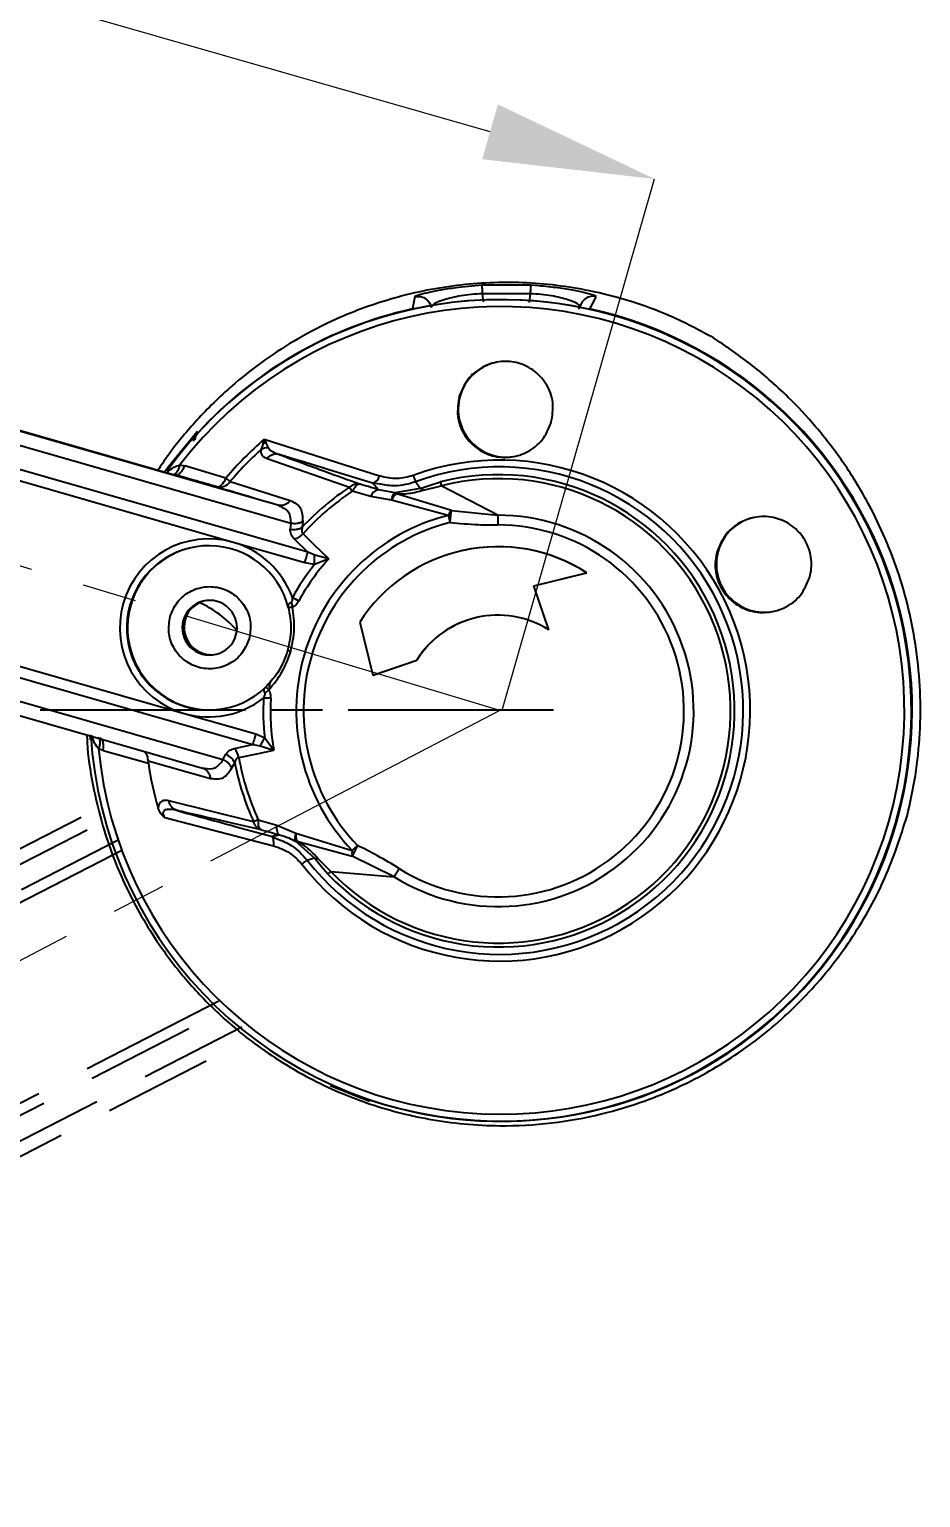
# Model space of a CAD drawing. Header units: millimetres. Extents: x 2344 to 4024, y 1094 to 2282.
# Drawn here: x 3805.2 to 3857.3, y 1453.5 to 1539.3 of the extents above; entities that cross this region are included whole.
import ezdxf

# ---------------------------------------------------------------- set-up
doc = ezdxf.new("R2010")
doc.units = ezdxf.units.MM
for name, pattern in [('AM_ISO08W050', [18, 12, -1.5, 3, -1.5]), ('CENTER2', [28.575, 19.05, -3.175, 3.175, -3.175]), ('HIDDEN', [9.525, 6.35, -3.175])]:
    doc.linetypes.add(name, pattern=pattern)
for name, color, linetype, lineweight in [('AM_5', 3, 'Continuous', 25), ('AM_7', 4, 'AM_ISO08W050', 25), ('单点划线', 1, 'CENTER2', 13), ('标注', 3, 'Continuous', 13)]:
    doc.layers.add(name, color=color, linetype=linetype, lineweight=lineweight)
doc.styles.add('SLDTEXTSTYLE1', font='txt.shx', dxfattribs={"width": 0.7, "bigfont": 'gbcbig.shx'})
doc.dimstyles.new('SLDDIMSTYLE12$0', dxfattribs={"dimtxt": 12, "dimasz": 10, "dimexe": 0, "dimexo": 0.0625, "dimgap": 0.875, "dimtad": 1, "dimdec": 1, "dimlfac": 1.8, "dimrnd": 1e-09, "dimzin": 12, "dimdsep": 46, "dimtxsty": 'SLDTEXTSTYLE1', "dimcen": 0.09, "dimdle": 8.16, "dimclrd": 3, "dimclre": 3, "dimadec": 0, "dimazin": 3, "dimtfac": 1, "dimtdec": 1, "dimtofl": 0, "dimtmove": 0, "dimatfit": 3, "dimfxl": 0, "dimfrac": 2, "dimtolj": 1, "dimlwd": 5, "dimlwe": 5, "dimarcsym": 0})
doc.dimstyles.new('SLDDIMSTYLE12$2', dxfattribs={"dimtxt": 12, "dimasz": 10, "dimexe": 0, "dimexo": 0.0625, "dimgap": 0.875, "dimtad": 1, "dimdec": 1, "dimlfac": 1.8, "dimrnd": 1e-09, "dimzin": 12, "dimdsep": 46, "dimtxsty": 'SLDTEXTSTYLE1', "dimcen": 0.09, "dimdle": 8.16, "dimclrd": 3, "dimclre": 3, "dimadec": 0, "dimazin": 3, "dimtfac": 1, "dimtdec": 1, "dimtofl": 0, "dimtmove": 0, "dimatfit": 3, "dimfxl": 0, "dimfrac": 2, "dimtolj": 1, "dimlwd": 5, "dimlwe": 5, "dimarcsym": 0})

# ---------------------------------------------------------------- blocks, each defined once
blk = doc.blocks.new('*D50')
at = {"layer": 'Defpoints', "color": 0, "transparency": 16777216}
for p in [(3589.307, 1572.757), (3590.443, 1507.897), (3832.722, 1499.444), (3832.722, 1499.444), (3607.431, 1382.024)]:
    blk.add_point(p, dxfattribs=at)
at = {"layer": '标注', "color": 3, "linetype": 'Continuous', "lineweight": 5, "transparency": 16777216}
blk.add_arc((3832.722, 1499.444), 242.426, 165.60197, 205.16456, dxfattribs=at)
at = {"layer": '标注', "color": 3, "transparency": 16777216}
for points in [[(3596.305, 1560.172), (3599.515, 1559.277), (3600.596, 1569.357)], [(3614.798, 1397.099), (3611.811, 1395.62), (3617.742, 1387.398)]]:
    blk.add_solid(points, dxfattribs=at)
at = {"layer": '标注', "color": 0, "transparency": 16777216, "insert": (3597.214, 1477.251), "char_height": 10, "attachment_point": 5, "rotation": 275.38327, "style": 'SLDTEXTSTYLE1'}
blk.add_mtext('\\A1;60%%D', dxfattribs=at)
blk = doc.blocks.new('*D51')
at = {"layer": 'AM_5', "color": 3, "linetype": 'Continuous', "lineweight": 5, "transparency": 16777216}
blk.add_arc((3832.616, 1499.475), 192.409, 166.21652, 177.02185, dxfattribs=at)
at = {"layer": 'AM_5', "color": 3, "transparency": 16777216}
for points in [[(3644.141, 1545.756), (3647.356, 1544.878), (3648.382, 1554.964)], [(3642.134, 1509.429), (3638.801, 1509.515), (3640.208, 1499.475)]]:
    blk.add_solid(points, dxfattribs=at)
at = {"layer": 'Defpoints', "color": 0, "transparency": 16777216}
for p in [(3589.307, 1572.757), (3643.855, 1536.763), (3620.183, 1499.475), (3832.722, 1499.444), (3835.87, 1499.475)]:
    blk.add_point(p, dxfattribs=at)
at = {"layer": 'AM_5', "color": 0, "transparency": 16777216, "insert": (3635.461, 1528.521), "char_height": 12, "attachment_point": 5, "rotation": 81.61918, "style": 'SLDTEXTSTYLE1'}
blk.add_mtext('\\A1;15%%D', dxfattribs=at)
blk = doc.blocks.new('*D46')
at = {"layer": 'AM_5', "color": 3, "linetype": 'Continuous', "lineweight": 5, "transparency": 16777216}
for p, q in [((3663.939, 1549.473), (3672.424, 1579.065)), ((3832.161, 1533.265), (3682.037, 1576.309))]:
    blk.add_line(p, q, dxfattribs=at)
at = {"layer": 'AM_5', "color": 3, "lineweight": 5, "transparency": 16777216}
blk.add_line((3832.872, 1499.464), (3841.773, 1530.509), dxfattribs=at)
at = {"layer": 'AM_5', "color": 3, "transparency": 16777216}
for points in [[(3682.496, 1577.911), (3681.577, 1574.707), (3672.424, 1579.065)], [(3832.62, 1534.867), (3831.701, 1531.663), (3841.773, 1530.509)]]:
    blk.add_solid(points, dxfattribs=at)
at = {"layer": 'Defpoints', "color": 0, "transparency": 16777216}
for p in [(3672.424, 1579.065), (3663.922, 1549.413), (3832.855, 1499.404)]:
    blk.add_point(p, dxfattribs=at)
at = {"layer": 'AM_5', "color": 0, "transparency": 16777216, "insert": (3758.994, 1561.396), "char_height": 12, "attachment_point": 5, "rotation": 344.00123, "style": 'SLDTEXTSTYLE1'}
blk.add_mtext('\\A1;225', dxfattribs=at)

msp = doc.modelspace()

# ---------------------------------------------------------------- linework, layer by layer
at = {"color": 7, "linetype": 'Continuous', "lineweight": 25}
for p, q in [((3831.68, 1524.295), (3830.309, 1524.171)), ((3834.54, 1524.295), (3831.68, 1524.295)), ((3834.502, 1523.802), (3831.704, 1523.802)), ((3831.704, 1523.802), (3831.765, 1523.333)), ((3834.502, 1523.802), (3834.442, 1523.299)), ((3834.983, 1524.265), (3834.54, 1524.295)), ((3827.743, 1522.921), (3827.732, 1522.919)), ((3827.812, 1523.665), (3827.766, 1523.636)), ((3838.367, 1523.636), (3838.203, 1523.714)), ((3830.407, 1517.827), (3830.359, 1517.817)), ((3802.834, 1516.316), (3819.754, 1511.464)), ((3813.708, 1513.208), (3802.855, 1516.321)), ((3802.589, 1515.542), (3820.518, 1510.401)), ((3818.958, 1515.298), (3818.889, 1515.044)), ((3818.958, 1515.298), (3825.702, 1513.153)), ((3818.958, 1515.298), (3819.066, 1515.089)), ((3817.152, 1509.275), (3802.017, 1513.615)), ((3821.509, 1508.693), (3802.196, 1514.231)), ((3814.037, 1513.803), (3814.314, 1513.746)), ((3816.723, 1513.033), (3814.314, 1513.746)), ((3819.124, 1514.169), (3823.95, 1512.508)), ((3825.292, 1512.739), (3822.493, 1513.594)), ((3813.281, 1513.331), (3813.292, 1513.365)), ((3813.632, 1513.249), (3813.77, 1513.222)), ((3813.77, 1513.222), (3813.708, 1513.208)), ((3816.965, 1512.824), (3820.486, 1511.722)), ((3825.75, 1512.681), (3825.292, 1512.739)), ((3828.065, 1512.431), (3827.8, 1512.807)), ((3828.065, 1512.431), (3828.66, 1512.617)), ((3828.66, 1512.617), (3829.258, 1512.806)), ((3816.191, 1512.521), (3816.397, 1512.46)), ((3825.191, 1511.946), (3824.11, 1512.261)), ((3826.396, 1511.75), (3825.191, 1511.946)), ((3826.623, 1512.169), (3825.636, 1512.349)), ((3829.715, 1510.853), (3826.396, 1511.75)), ((3828.065, 1512.431), (3826.623, 1512.169)), ((3829.9, 1511.144), (3826.687, 1512.118)), ((3828.27, 1512.324), (3829.31, 1512.579)), ((3832.607, 1510.857), (3829.31, 1512.579)), ((3819.754, 1511.464), (3819.845, 1511.402)), ((3819.754, 1511.464), (3819.947, 1511.441)), ((3819.935, 1511.443), (3819.922, 1511.403)), ((3829.9, 1511.144), (3832.607, 1510.857)), ((3820.518, 1510.401), (3820.483, 1510.045)), ((3821.211, 1510.514), (3821.185, 1510.167)), ((3821.329, 1508.077), (3817.152, 1509.275)), ((3821.509, 1508.693), (3820.735, 1509.452)), ((3821.91, 1508.529), (3821.509, 1508.693)), ((3822.728, 1508.314), (3821.91, 1508.529)), ((3830.605, 1508.807), (3830.597, 1508.806)), ((3845.492, 1508.762), (3845.429, 1508.749)), ((3821.892, 1507.984), (3821.329, 1508.077)), ((3822.728, 1508.314), (3821.892, 1507.984)), ((3834.711, 1506.726), (3837.805, 1507.497)), ((3834.719, 1506.728), (3837.813, 1507.499)), ((3837.813, 1507.499), (3837.805, 1507.497)), ((3834.719, 1506.728), (3834.711, 1506.726)), ((3835.593, 1504.163), (3834.711, 1506.726)), ((3835.601, 1504.165), (3834.719, 1506.728)), ((3820.532, 1505.771), (3820.608, 1505.484)), ((3811.109, 1505.6), (3811.157, 1505.61)), ((3820.364, 1505.517), (3820.389, 1505.461)), ((3814.232, 1504.728), (3814.336, 1504.751)), ((3824.54, 1504.609), (3825.311, 1501.515)), ((3835.601, 1504.165), (3835.593, 1504.163)), ((3799.15, 1503.618), (3814.286, 1499.278)), ((3798.977, 1503.003), (3818.29, 1497.465)), ((3825.311, 1501.515), (3827.874, 1502.398)), ((3825.319, 1501.517), (3827.881, 1502.399)), ((3827.881, 1502.399), (3827.874, 1502.398)), ((3816.549, 1496.559), (3798.62, 1501.7)), ((3825.319, 1501.517), (3825.311, 1501.515)), ((3798.424, 1500.936), (3815.354, 1496.081)), ((3819.224, 1500.66), (3819.009, 1500.458)), ((3814.286, 1499.278), (3818.463, 1498.08)), ((3808.77, 1498.022), (3808.789, 1497.731)), ((3818.463, 1498.08), (3818.99, 1497.86)), ((3809.545, 1497.115), (3809.281, 1497.215)), ((3818.29, 1497.465), (3818.716, 1497.391)), ((3818.716, 1497.391), (3819.523, 1497.136)), ((3818.99, 1497.86), (3819.523, 1497.136)), ((3809.545, 1497.115), (3812.188, 1496.367)), ((3812.176, 1496.505), (3815.83, 1495.48)), ((3816.549, 1496.559), (3816.707, 1496.874)), ((3817.076, 1496.094), (3817.237, 1496.398)), ((3815.344, 1496.084), (3815.462, 1496.086)), ((3815.528, 1496.042), (3815.515, 1496.003)), ((3818.341, 1492.947), (3813.392, 1494.18)), ((3813.144, 1493.198), (3819.505, 1491.541)), ((3818.607, 1493.068), (3819.69, 1492.758)), ((3819.436, 1492.051), (3819.375, 1492.103)), ((3819.375, 1492.103), (3819.748, 1491.93)), ((3819.69, 1492.758), (3820.814, 1492.282)), ((3820.814, 1492.282), (3824.1, 1491.271)), ((3855.86, 1492.843), (3855.849, 1492.84)), ((3810.641, 1491.264), (3809.39, 1490.622)), ((3821.872, 1490.831), (3820.786, 1491.811)), ((3820.867, 1491.818), (3824.104, 1490.929)), ((3821.465, 1490.713), (3821.872, 1490.831)), ((3822.308, 1490.323), (3821.872, 1490.831)), ((3822.849, 1490.042), (3822.102, 1490.81)), ((3822.686, 1489.883), (3822.308, 1490.323)), ((3826.551, 1489.736), (3824.104, 1490.929)), ((3822.849, 1490.042), (3826.551, 1489.736)), ((3814.141, 1481.37), (3816.352, 1482.506)), ((3822.819, 1477.53), (3825.117, 1476.619)), ((3825.124, 1476.71), (3825.122, 1476.706)), ((3837.828, 1475.993), (3837.839, 1475.995))]:
    msp.add_line(p, q, dxfattribs=at)
at = {"color": 7, "linetype": 'HIDDEN', "lineweight": 25}
for p, q in [((3794.131, 1485.958), (3809.79, 1493.999)), ((3794.482, 1485.226), (3810.017, 1493.203)), ((3810.425, 1491.874), (3795.093, 1484.001)), ((3809.39, 1490.622), (3795.384, 1483.429)), ((3800.429, 1473.611), (3816.846, 1482.041)), ((3800.134, 1474.178), (3814.141, 1481.37)), ((3817.652, 1480.936), (3801.06, 1472.417)), ((3801.44, 1471.725), (3817.107, 1479.77))]:
    msp.add_line(p, q, dxfattribs=at)
at = {"color": 7, "linetype": 'Continuous', "lineweight": 25, "flags": 128}
for points in [[(3827.766, 1523.636), (3827.691, 1523.234), (3827.632, 1522.918)], [(3827.815, 1522.937), (3827.792, 1522.937), (3827.632, 1522.918)], [(3837.502, 1523.254), (3837.331, 1522.929), (3837.317, 1522.903)], [(3837.989, 1522.918), (3838.2, 1523.32), (3838.367, 1523.636)], [(3815.039, 1515.743), (3813.357, 1513.684), (3813.097, 1513.32)], [(3815.093, 1515.681), (3815.063, 1515.716), (3815.039, 1515.743)], [(3816.191, 1512.521), (3816.256, 1512.515), (3816.325, 1512.531), (3816.398, 1512.57), (3816.47, 1512.629), (3816.541, 1512.708), (3816.608, 1512.803), (3816.669, 1512.912), (3816.723, 1513.033)], [(3822.728, 1508.314), (3821.889, 1509.135), (3821.229, 1509.782)], [(3817.233, 1497.237), (3817.825, 1497.365), (3818.29, 1497.465)], [(3817.478, 1496.698), (3818.624, 1496.944), (3819.523, 1497.136)], [(3825.122, 1476.706), (3825.119, 1476.657), (3825.117, 1476.619)]]:
    msp.add_lwpolyline(points, dxfattribs=at)
at = {"color": 7, "linetype": 'Continuous', "lineweight": 25}
for centre, radius, start, end in [((3832.774, 1499.455), 23.599, 185.44631, 142.55572), ((3832.78, 1499.456), 23.999, 343.99795, 144.37216), ((3832.81, 1499.464), 24.018, 102.44988, 137.53256), ((3832.81, 1499.463), 24.02, 251.33315, 77.54961), ((3832.79, 1499.458), 24, 343.99967, 102.14019), ((3833.098, 1517.056), 2.8, 102.14289, 164.00219), ((3833.098, 1517.055), 2.8, 163.99967, 282.14019), ((3832.758, 1499.452), 21.013, 131.05303, 139.73783), ((3832.755, 1499.452), 20.692, 132.57575, 139.73778), ((3819.196, 1513.92), 0.886, 89.51081, 119.80629), ((3819.276, 1513.891), 1.216, 99.92431, 108.57758), ((3832.722, 1499.444), 14.638, 217.80792, 110.19454), ((3832.715, 1499.442), 14.24, 217.80792, 110.19454), ((3816.363, 1513.22), 0.72, 256.13749, 326.65871), ((3797.861, 1490.911), 29.071, 48.9186, 49.54784), ((3832.653, 1499.429), 13.801, 223.76375, 104.2387), ((3832.648, 1499.428), 13.569, 223.76387, 104.23864), ((3825.153, 1513.286), 0.564, 284.25693, 346.38415), ((3832.651, 1499.429), 15.709, 123.62673, 136.87996), ((3832.648, 1499.428), 15.414, 123.6355, 137.80261), ((3843.758, 1525.209), 23.531, 212.6677, 213.38343), ((3825.73, 1511.799), 0.558, 99.68998, 164.75306), ((3827.165, 1511.44), 0.829, 125.1911, 158.08506), ((3830.7, 1510.431), 1.072, 138.28952, 156.79982), ((3832.626, 1499.423), 11.795, 104.28896, 223.71352), ((3832.625, 1499.422), 11.369, 104.28897, 223.71351), ((3832.627, 1499.423), 11.434, 237.90451, 90.09862), ((3832.624, 1499.422), 10.868, 237.90204, 90.10104), ((3895.855, 1527.269), 68.147, 193.93929, 194.29763), ((3848.184, 1507.991), 2.8, 102.14289, 164.00219), ((3815.719, 1504.276), 5.2, 74.0024, 254.00006), ((3815.718, 1504.276), 5.2, 19.98893, 73.99815), ((3815.723, 1504.277), 4.8, 14.63064, 164.00143), ((3815.77, 1504.288), 4.8, 102.1429, 164.00218), ((3832.616, 1499.421), 9.599, 57.28113, 147.28505), ((3832.624, 1499.423), 9.599, 57.2812, 102.14227), ((3848.184, 1507.991), 2.8, 163.99967, 282.14019), ((3832.637, 1499.425), 13.736, 141.46177, 151.14852), ((3832.635, 1499.425), 13.31, 138.10256, 151.14854), ((3815.77, 1504.287), 1.6, 343.99745, 164.00009), ((3815.874, 1504.31), 1.6, 104.03604, 164.00205), ((3812.598, 1500.006), 6.297, 40.83204, 65.81779), ((3770.785, 1415.603), 103.264, 60.91799, 61.15396), ((3815.723, 1504.277), 4.8, 163.9984, 313.36529), ((3815.771, 1504.287), 4.8, 163.99975, 282.14011), ((3832.616, 1499.421), 5.6, 57.88144, 147.88541), ((3832.624, 1499.423), 5.6, 102.14271, 147.88527), ((3815.77, 1504.287), 1.6, 163.99745, 344.00009), ((3815.874, 1504.309), 1.6, 163.99943, 280.24751), ((3815.719, 1504.276), 5.199, 253.99862, 308.0114), ((3832.638, 1499.425), 13.737, 176.85372, 186.53999), ((3832.636, 1499.425), 13.311, 176.85373, 189.89901), ((3832.78, 1499.455), 23.999, 183.43897, 344.001), ((3816.273, 1496.476), 1.225, 10.4509, 38.42547), ((3832.759, 1499.451), 20.801, 188.52543, 195.91771), ((3816.399, 1495.998), 0.929, 25.50508, 70.60837), ((3832.653, 1499.428), 15.711, 191.12072, 204.365), ((3832.65, 1499.428), 15.416, 190.19887, 204.3629), ((3860.443, 1400.929), 101.193, 114.42078, 114.58603), ((3832.791, 1499.457), 23.999, 282.14308, 344.002), ((3825.134, 1491.111), 1.046, 171.18744, 190.00395), ((3913.623, 1398.235), 129.113, 133.70869, 133.89737), ((3861.804, 1473.349), 41.598, 154.02865, 154.99957)]:
    msp.add_arc(centre, radius, start, end, dxfattribs=at)
for points, knots in [([(3845.217, 1521.22), (3844.466, 1521.626), (3843.022, 1522.405), (3840.665, 1523.301), (3837.817, 1524.08), (3834.367, 1524.537), (3830.368, 1524.408), (3827.199, 1523.777), (3824.817, 1523.007), (3822.912, 1522.232), (3820.957, 1521.226), (3818.991, 1519.963), (3817.421, 1518.74), (3816.141, 1517.579), (3815.165, 1516.583), (3814.224, 1515.509), (3813.419, 1514.497), (3812.933, 1513.769), (3812.744, 1513.485)], [0, 0, 0, 0, 0.071614, 0.137643, 0.2038, 0.304372, 0.402157, 0.504692, 0.552104, 0.600982, 0.671215, 0.734097, 0.799434, 0.84332, 0.885298, 0.922253, 0.969711, 1, 1, 1, 1]), ([(3830.309, 1524.171), (3829.98, 1524.124), (3829.315, 1524.031), (3828.574, 1523.877), (3828.031, 1523.742), (3827.886, 1523.691), (3827.812, 1523.665)], [0, 0, 0, 0, 0.246705, 0.499768, 0.746875, 1, 1, 1, 1]), ([(3831.704, 1523.802), (3831.488, 1523.79), (3831.057, 1523.765), (3830.448, 1523.682), (3829.91, 1523.575), (3829.317, 1523.411), (3828.811, 1523.194), (3828.754, 1523.066), (3828.725, 1523.001)], [0, 0, 0, 0, 0.121685, 0.243639, 0.366587, 0.490871, 0.742797, 1, 1, 1, 1]), ([(3831.68, 1524.295), (3831.68, 1524.287), (3831.68, 1524.27), (3831.685, 1524.163), (3831.693, 1524.006), (3831.7, 1523.869), (3831.704, 1523.802)], [0, 0, 0, 0, 0.244843, 0.500126, 0.755342, 1, 1, 1, 1]), ([(3834.54, 1524.295), (3834.539, 1524.287), (3834.536, 1524.27), (3834.527, 1524.163), (3834.516, 1524.007), (3834.507, 1523.87), (3834.503, 1523.802)], [0, 0, 0, 0, 0.250675, 0.498046, 0.75107, 1, 1, 1, 1]), ([(3837.409, 1523.001), (3837.389, 1523.065), (3837.349, 1523.194), (3836.866, 1523.41), (3836.286, 1523.574), (3835.755, 1523.682), (3835.15, 1523.766), (3834.718, 1523.79), (3834.503, 1523.802)], [0, 0, 0, 0, 0.2566918, 0.5084306, 0.6328147, 0.7558991, 0.878044, 1, 1, 1, 1]), ([(3838.203, 1523.714), (3838.078, 1523.752), (3837.833, 1523.826), (3837.107, 1523.986), (3836.159, 1524.151), (3835.373, 1524.227), (3834.983, 1524.265)], [0, 0, 0, 0, 0.249103, 0.4902, 0.747282, 1, 1, 1, 1]), ([(3827.766, 1523.636), (3827.887, 1523.647), (3828.128, 1523.667), (3828.435, 1523.507), (3828.645, 1523.274), (3828.698, 1523.092), (3828.725, 1523.001)], [0, 0, 0, 0, 0.279995, 0.558141, 0.780004, 1, 1, 1, 1]), ([(3838.367, 1523.636), (3838.314, 1523.645), (3838.209, 1523.662), (3838.047, 1523.646), (3837.892, 1523.601), (3837.75, 1523.526), (3837.627, 1523.424), (3837.544, 1523.33), (3837.512, 1523.267), (3837.505, 1523.253)], [0, 0, 0, 0, 0.157001, 0.317201, 0.477389, 0.634354, 0.791344, 0.95154, 1, 1, 1, 1]), ([(3856.532, 1493.278), (3856.71, 1494.066), (3857.065, 1495.643), (3857.311, 1498.106), (3857.329, 1500.581), (3857.104, 1503.025), (3856.653, 1505.395), (3855.998, 1507.657), (3855.16, 1509.794), (3854.082, 1511.96), (3852.751, 1514.084), (3851.194, 1516.088), (3849.357, 1518.038), (3847.274, 1519.837), (3845.913, 1520.752), (3845.217, 1521.22)], [0, 0, 0, 0, 0.062795, 0.125598, 0.188079, 0.250577, 0.312656, 0.374699, 0.437276, 0.500939, 0.582011, 0.664997, 0.750798, 0.872476, 1, 1, 1, 1]), ([(3835.734, 1516.272), (3835.799, 1516.665), (3835.926, 1517.434), (3835.567, 1518.384), (3835.095, 1518.994), (3834.675, 1519.356), (3834.204, 1519.622), (3833.703, 1519.79), (3833.185, 1519.861), (3832.666, 1519.836), (3832.157, 1519.715), (3831.506, 1519.424), (3830.775, 1518.817), (3830.502, 1518.161), (3830.359, 1517.817)], [0, 0, 0, 0, 0.14541, 0.284368, 0.350018, 0.411321, 0.470123, 0.526984, 0.581626, 0.63657, 0.692262, 0.749136, 0.868448, 1, 1, 1, 1]), ([(3830.359, 1517.817), (3830.296, 1517.42), (3830.169, 1516.627), (3830.599, 1515.517), (3831.271, 1514.807), (3831.924, 1514.451), (3832.418, 1514.293), (3832.921, 1514.228), (3833.42, 1514.253), (3833.911, 1514.367), (3834.558, 1514.647), (3835.303, 1515.247), (3835.584, 1515.916), (3835.734, 1516.272)], [0, 0, 0, 0, 0.142632, 0.285482, 0.416144, 0.474738, 0.529504, 0.581677, 0.633855, 0.685856, 0.741015, 0.862575, 1, 1, 1, 1]), ([(3815.039, 1515.743), (3815, 1515.695), (3814.924, 1515.602), (3814.855, 1515.437), (3814.825, 1515.295), (3814.832, 1515.211), (3814.834, 1515.184)], [0, 0, 0, 0, 0.300141, 0.584582, 0.869012, 1, 1, 1, 1]), ([(3815.093, 1515.681), (3815.056, 1515.635), (3814.982, 1515.542), (3814.917, 1515.395), (3814.902, 1515.297), (3814.897, 1515.258)], [0, 0, 0, 0, 0.37231, 0.754124, 1, 1, 1, 1]), ([(3818.755, 1514.689), (3818.754, 1514.624), (3818.751, 1514.487), (3818.863, 1514.295), (3819.021, 1514.219), (3819.124, 1514.169)], [0, 0, 0, 0, 0.232005, 0.497982, 1, 1, 1, 1]), ([(3818.889, 1515.044), (3818.865, 1514.97), (3818.824, 1514.843), (3818.776, 1514.734), (3818.755, 1514.689)], [0, 0, 0, 0, 0.583032, 1, 1, 1, 1]), ([(3819.203, 1514.806), (3819.182, 1514.852), (3819.142, 1514.939), (3819.09, 1515.041), (3819.066, 1515.089)], [0, 0, 0, 0, 0.53648, 1, 1, 1, 1]), ([(3819.837, 1514.409), (3819.776, 1514.419), (3819.651, 1514.441), (3819.457, 1514.402), (3819.272, 1514.314), (3819.173, 1514.217), (3819.124, 1514.169)], [0, 0, 0, 0, 0.245495, 0.5, 0.754505, 1, 1, 1, 1]), ([(3819.203, 1514.806), (3819.23, 1514.765), (3819.291, 1514.673), (3819.503, 1514.535), (3819.703, 1514.46), (3819.837, 1514.409)], [0, 0, 0, 0, 0.20311, 0.46478, 1, 1, 1, 1]), ([(3819.837, 1514.409), (3820.728, 1514.08), (3822.26, 1513.515), (3823.891, 1512.923), (3824.573, 1512.676)], [0, 0, 0, 0, 0.582075, 1, 1, 1, 1]), ([(3822.493, 1513.594), (3822.433, 1513.612), (3821.535, 1513.886), (3820.657, 1514.156), (3819.837, 1514.409)], [0, 0, 0, 0, 0.066202, 1, 1, 1, 1]), ([(3813.292, 1513.365), (3813.416, 1513.473), (3813.634, 1513.664), (3813.916, 1513.761), (3814.037, 1513.803)], [0, 0, 0, 0, 0.568421, 1, 1, 1, 1]), ([(3813.632, 1513.249), (3813.671, 1513.253), (3813.75, 1513.262), (3813.869, 1513.381), (3813.972, 1513.565), (3814.016, 1513.725), (3814.037, 1513.803)], [0, 0, 0, 0, 0.243227, 0.500002, 0.756776, 1, 1, 1, 1]), ([(3813.77, 1513.222), (3813.814, 1513.219), (3813.905, 1513.212), (3814.059, 1513.32), (3814.205, 1513.502), (3814.278, 1513.667), (3814.314, 1513.746)], [0, 0, 0, 0, 0.242333, 0.499939, 0.757578, 1, 1, 1, 1]), ([(3816.191, 1512.521), (3815.735, 1512.653), (3814.927, 1512.887), (3814.121, 1513.12), (3813.77, 1513.222)], [0, 0, 0, 0, 0.564291, 1, 1, 1, 1]), ([(3824.573, 1512.676), (3824.536, 1512.677), (3824.486, 1512.678), (3824.405, 1512.638), (3824.324, 1512.577), (3824.216, 1512.456), (3824.145, 1512.327), (3824.11, 1512.262)], [0, 0, 0, 0, 0.249845, 0.34197, 0.500327, 0.750165, 1, 1, 1, 1]), ([(3825.636, 1512.349), (3825.439, 1512.41), (3825.084, 1512.519), (3824.731, 1512.628), (3824.573, 1512.676)], [0, 0, 0, 0, 0.553091, 1, 1, 1, 1]), ([(3825.636, 1512.349), (3825.571, 1512.422), (3825.456, 1512.553), (3825.342, 1512.682), (3825.292, 1512.739)], [0, 0, 0, 0, 0.561755, 1, 1, 1, 1]), ([(3827.668, 1513.182), (3827.355, 1513.099), (3826.681, 1512.92), (3826.043, 1513.072), (3825.702, 1513.153)], [0, 0, 0, 0, 0.464448, 1, 1, 1, 1]), ([(3827.8, 1512.807), (3827.401, 1512.691), (3826.71, 1512.491), (3826.035, 1512.624), (3825.75, 1512.681)], [0, 0, 0, 0, 0.577506, 1, 1, 1, 1]), ([(3816.397, 1512.46), (3817.004, 1512.28), (3818.109, 1511.952), (3819.243, 1511.615), (3819.754, 1511.464)], [0, 0, 0, 0, 0.549506, 1, 1, 1, 1]), ([(3826.396, 1511.75), (3826.41, 1511.808), (3826.439, 1511.925), (3826.496, 1512.056), (3826.552, 1512.135), (3826.595, 1512.163), (3826.616, 1512.168), (3826.622, 1512.169), (3826.623, 1512.169)], [0, 0, 0, 0, 0.249882, 0.499769, 0.74966, 0.925548, 0.990893, 1, 1, 1, 1]), ([(3826.687, 1512.118), (3826.687, 1512.118), (3826.687, 1512.118), (3826.687, 1512.118), (3826.687, 1512.118), (3826.677, 1512.132), (3826.657, 1512.156), (3826.635, 1512.165), (3826.623, 1512.169)], [0, 0, 0, 0, 0.000033, 0.000106, 0.000368, 0.001362, 0.482016, 1, 1, 1, 1]), ([(3826.687, 1512.118), (3826.779, 1512.115), (3827.031, 1512.106), (3827.566, 1512.139), (3827.994, 1512.251), (3828.27, 1512.324)], [0, 0, 0, 0, 0.168568, 0.464004, 1, 1, 1, 1]), ([(3828.065, 1512.431), (3828.096, 1512.429), (3828.156, 1512.426), (3828.232, 1512.358), (3828.27, 1512.324)], [0, 0, 0, 0, 0.502158, 1, 1, 1, 1]), ([(3819.845, 1511.402), (3820.052, 1511.31), (3820.462, 1511.127), (3820.499, 1510.641), (3820.518, 1510.401)], [0, 0, 0, 0, 0.504897, 1, 1, 1, 1]), ([(3819.947, 1511.441), (3820.015, 1511.449), (3820.15, 1511.467), (3820.339, 1511.567), (3820.438, 1511.671), (3820.486, 1511.722)], [0, 0, 0, 0, 0.339566, 0.677179, 1, 1, 1, 1]), ([(3820.486, 1511.722), (3820.726, 1511.604), (3821.171, 1511.386), (3821.198, 1510.789), (3821.211, 1510.514)], [0, 0, 0, 0, 0.539506, 1, 1, 1, 1]), ([(3829.819, 1510.44), (3829.827, 1510.5), (3829.844, 1510.625), (3829.855, 1510.815), (3829.888, 1511.005), (3829.896, 1511.095), (3829.9, 1511.144)], [0, 0, 0, 0, 0.210087, 0.435471, 0.695444, 1, 1, 1, 1]), ([(3820.483, 1510.045), (3820.545, 1510.035), (3820.669, 1510.016), (3820.858, 1510.033), (3821.037, 1510.08), (3821.136, 1510.138), (3821.185, 1510.167)], [0, 0, 0, 0, 0.246503, 0.500005, 0.753505, 1, 1, 1, 1]), ([(3820.735, 1509.452), (3820.657, 1509.545), (3820.493, 1509.741), (3820.487, 1509.94), (3820.483, 1510.045)], [0, 0, 0, 0, 0.471381, 1, 1, 1, 1]), ([(3820.518, 1510.401), (3820.577, 1510.391), (3820.698, 1510.372), (3820.883, 1510.386), (3821.061, 1510.43), (3821.161, 1510.486), (3821.211, 1510.514)], [0, 0, 0, 0, 0.242489, 0.494409, 0.74924, 1, 1, 1, 1]), ([(3821.185, 1510.167), (3821.165, 1510.093), (3821.136, 1509.989), (3821.171, 1509.856), (3821.21, 1509.806), (3821.229, 1509.782)], [0, 0, 0, 0, 0.557877, 0.788978, 1, 1, 1, 1]), ([(3829.819, 1510.44), (3830.371, 1510.389), (3831.298, 1510.304), (3832.229, 1510.294), (3832.605, 1510.291)], [0, 0, 0, 0, 0.596197, 1, 1, 1, 1]), ([(3850.834, 1507.21), (3850.875, 1507.387), (3850.955, 1507.734), (3850.946, 1508.276), (3850.843, 1508.796), (3850.646, 1509.28), (3850.366, 1509.716), (3849.884, 1510.228), (3849.087, 1510.693), (3847.975, 1510.852), (3846.861, 1510.559), (3845.906, 1509.851), (3845.586, 1509.111), (3845.429, 1508.749)], [0, 0, 0, 0, 0.060853, 0.119333, 0.175829, 0.230775, 0.28479, 0.339989, 0.455018, 0.579343, 0.716565, 0.861272, 1, 1, 1, 1]), ([(3821.229, 1509.782), (3821.191, 1509.744), (3821.115, 1509.669), (3820.989, 1509.576), (3820.86, 1509.499), (3820.776, 1509.468), (3820.735, 1509.452)], [0, 0, 0, 0, 0.247453, 0.499968, 0.752499, 1, 1, 1, 1]), ([(3821.892, 1507.984), (3821.894, 1508.034), (3821.897, 1508.135), (3821.901, 1508.28), (3821.906, 1508.415), (3821.909, 1508.491), (3821.91, 1508.529)], [0, 0, 0, 0, 0.250968, 0.504254, 0.755357, 1, 1, 1, 1]), ([(3845.429, 1508.749), (3845.387, 1508.567), (3845.307, 1508.221), (3845.317, 1507.681), (3845.417, 1507.171), (3845.607, 1506.697), (3845.876, 1506.27), (3846.341, 1505.762), (3847.127, 1505.284), (3848.24, 1505.101), (3849.376, 1505.384), (3850.354, 1506.099), (3850.678, 1506.85), (3850.834, 1507.21)], [0, 0, 0, 0, 0.0639786, 0.1218211, 0.1774323, 0.2306963, 0.2827302, 0.3360924, 0.449634, 0.5803058, 0.7241629, 0.8675599, 1, 1, 1, 1]), ([(3820.532, 1505.771), (3820.503, 1505.755), (3820.443, 1505.722), (3820.382, 1505.65), (3820.351, 1505.574), (3820.362, 1505.516), (3820.367, 1505.49)], [0, 0, 0, 0, 0.2175, 0.445634, 0.745318, 1, 1, 1, 1]), ([(3820.605, 1506.054), (3820.603, 1505.994), (3820.6, 1505.909), (3820.573, 1505.819), (3820.551, 1505.783), (3820.538, 1505.775), (3820.532, 1505.771)], [0, 0, 0, 0, 0.587357, 0.834698, 0.924951, 1, 1, 1, 1]), ([(3820.977, 1505.848), (3820.93, 1505.772), (3820.858, 1505.656), (3820.724, 1505.536), (3820.645, 1505.501), (3820.608, 1505.484)], [0, 0, 0, 0, 0.491851, 0.753513, 1, 1, 1, 1]), ([(3820.367, 1505.49), (3820.448, 1505.061), (3820.603, 1504.246), (3820.418, 1503.369), (3820.33, 1502.953)], [0, 0, 0, 0, 0.52489, 1, 1, 1, 1]), ([(3820.608, 1505.484), (3820.576, 1505.477), (3820.512, 1505.461), (3820.434, 1505.455), (3820.382, 1505.458), (3820.372, 1505.48), (3820.367, 1505.49)], [0, 0, 0, 0, 0.217541, 0.446787, 0.743209, 1, 1, 1, 1]), ([(3820.507, 1502.9), (3820.601, 1503.339), (3820.792, 1504.22), (3820.669, 1505.062), (3820.608, 1505.484)], [0, 0, 0, 0, 0.498464, 1, 1, 1, 1]), ([(3820.33, 1502.953), (3820.184, 1502.553), (3819.877, 1501.712), (3819.314, 1501.106), (3819.019, 1500.787)], [0, 0, 0, 0, 0.47527, 1, 1, 1, 1]), ([(3819.224, 1500.66), (3819.502, 1500.986), (3820.051, 1501.633), (3820.356, 1502.48), (3820.507, 1502.9)], [0, 0, 0, 0, 0.504511, 1, 1, 1, 1]), ([(3820.507, 1502.9), (3820.481, 1502.908), (3820.429, 1502.923), (3820.372, 1502.94), (3820.336, 1502.95), (3820.332, 1502.952), (3820.33, 1502.953)], [0, 0, 0, 0, 0.249263, 0.504427, 0.75727, 1, 1, 1, 1]), ([(3819.009, 1500.458), (3818.993, 1500.485), (3818.962, 1500.542), (3818.946, 1500.628), (3818.959, 1500.717), (3818.997, 1500.762), (3819.019, 1500.787)], [0, 0, 0, 0, 0.205184, 0.419761, 0.680021, 1, 1, 1, 1]), ([(3819.224, 1500.66), (3819.201, 1500.685), (3819.152, 1500.736), (3819.093, 1500.78), (3819.045, 1500.801), (3819.028, 1500.792), (3819.019, 1500.787)], [0, 0, 0, 0, 0.228366, 0.478122, 0.715062, 1, 1, 1, 1]), ([(3819.345, 1500.155), (3819.345, 1500.243), (3819.346, 1500.38), (3819.297, 1500.553), (3819.248, 1500.626), (3819.224, 1500.66)], [0, 0, 0, 0, 0.48361, 0.750827, 1, 1, 1, 1]), ([(3819.282, 1500.734), (3819.279, 1500.784), (3819.269, 1500.945), (3819.319, 1501.099), (3819.353, 1501.206)], [0, 0, 0, 0, 0.31053, 1, 1, 1, 1]), ([(3818.921, 1500.179), (3818.95, 1500.23), (3818.992, 1500.304), (3819.018, 1500.394), (3819.019, 1500.437), (3819.012, 1500.451), (3819.009, 1500.458)], [0, 0, 0, 0, 0.578898, 0.832506, 0.924254, 1, 1, 1, 1]), ([(3808.598, 1498.018), (3808.602, 1497.871), (3808.629, 1496.908), (3808.919, 1495.12), (3809.585, 1492.275), (3810.803, 1489.095), (3812.521, 1486.102), (3814.389, 1483.665), (3816.195, 1481.775), (3818.034, 1480.223), (3819.832, 1478.971), (3821.549, 1477.974), (3823.269, 1477.157), (3825.564, 1476.267), (3828.693, 1475.445), (3832.348, 1475.103), (3835.736, 1475.288), (3838.585, 1475.799), (3841.633, 1476.72), (3844.85, 1478.188), (3848.141, 1480.391), (3851.04, 1483.099), (3853.446, 1486.215), (3855.355, 1489.637), (3856.14, 1492.065), (3856.532, 1493.278)], [0, 0, 0, 0, 0.0069046, 0.0451883, 0.0828349, 0.1397483, 0.1965027, 0.2340919, 0.2735044, 0.309768, 0.3380985, 0.3681057, 0.3953829, 0.4201908, 0.4742484, 0.534276, 0.5776485, 0.6202123, 0.6587127, 0.7146825, 0.7720212, 0.8288848, 0.8855884, 0.9428858, 1, 1, 1, 1]), ([(3809.281, 1497.215), (3809.196, 1497.321), (3809.011, 1497.555), (3808.928, 1497.833), (3808.882, 1497.985)], [0, 0, 0, 0, 0.454471, 1, 1, 1, 1]), ([(3809.229, 1497.893), (3809.26, 1497.87), (3809.323, 1497.823), (3809.361, 1497.662), (3809.352, 1497.453), (3809.304, 1497.293), (3809.281, 1497.215)], [0, 0, 0, 0, 0.240723, 0.496556, 0.754252, 1, 1, 1, 1]), ([(3809.545, 1497.115), (3809.557, 1497.201), (3809.582, 1497.379), (3809.554, 1497.61), (3809.48, 1497.781), (3809.4, 1497.822), (3809.361, 1497.842)], [0, 0, 0, 0, 0.242424, 0.500064, 0.757669, 1, 1, 1, 1]), ([(3816.707, 1496.874), (3816.773, 1496.969), (3816.885, 1497.132), (3817.13, 1497.206), (3817.233, 1497.237)], [0, 0, 0, 0, 0.582254, 1, 1, 1, 1]), ([(3818.99, 1497.86), (3818.964, 1497.818), (3818.914, 1497.731), (3818.841, 1497.607), (3818.773, 1497.49), (3818.735, 1497.423), (3818.716, 1497.391)], [0, 0, 0, 0, 0.247793, 0.5, 0.752208, 1, 1, 1, 1]), ([(3812.176, 1496.505), (3812.171, 1496.577), (3812.158, 1496.732), (3812.075, 1496.929), (3811.983, 1497.018), (3811.938, 1497.06)], [0, 0, 0, 0, 0.31238, 0.667721, 1, 1, 1, 1]), ([(3812.176, 1496.505), (3812.177, 1496.48), (3812.179, 1496.435), (3812.185, 1496.388), (3812.188, 1496.367)], [0, 0, 0, 0, 0.548534, 1, 1, 1, 1]), ([(3815.462, 1496.086), (3815.682, 1496.052), (3816.121, 1495.984), (3816.406, 1496.367), (3816.549, 1496.559)], [0, 0, 0, 0, 0.501046, 1, 1, 1, 1]), ([(3817.076, 1496.094), (3817.049, 1496.144), (3816.994, 1496.245), (3816.867, 1496.378), (3816.717, 1496.488), (3816.604, 1496.535), (3816.549, 1496.559)], [0, 0, 0, 0, 0.250761, 0.505592, 0.757512, 1, 1, 1, 1]), ([(3817.478, 1496.698), (3817.445, 1496.686), (3817.377, 1496.661), (3817.284, 1496.561), (3817.256, 1496.463), (3817.237, 1496.398)], [0, 0, 0, 0, 0.241397, 0.501809, 1, 1, 1, 1]), ([(3815.521, 1496.002), (3815.521, 1496.002), (3815.472, 1496.047), (3815.408, 1496.065), (3815.344, 1496.084)], [0, 0, 0, 0, 0.006595, 1, 1, 1, 1]), ([(3815.83, 1495.48), (3815.815, 1495.549), (3815.786, 1495.689), (3815.679, 1495.873), (3815.574, 1495.959), (3815.521, 1496.002)], [0, 0, 0, 0, 0.323526, 0.661877, 1, 1, 1, 1]), ([(3815.83, 1495.48), (3816.094, 1495.448), (3816.584, 1495.388), (3816.921, 1495.871), (3817.076, 1496.094)], [0, 0, 0, 0, 0.539075, 1, 1, 1, 1]), ([(3813.392, 1494.18), (3813.29, 1494.195), (3813.109, 1494.221), (3812.913, 1494.116), (3812.797, 1493.955), (3812.769, 1493.813), (3812.756, 1493.746)], [0, 0, 0, 0, 0.37521, 0.666986, 0.844772, 1, 1, 1, 1]), ([(3813.144, 1493.198), (3813.051, 1493.278), (3812.879, 1493.426), (3812.794, 1493.646), (3812.756, 1493.746)], [0, 0, 0, 0, 0.541683, 1, 1, 1, 1]), ([(3813.871, 1493.601), (3813.813, 1493.624), (3813.696, 1493.671), (3813.551, 1493.807), (3813.442, 1493.978), (3813.408, 1494.113), (3813.392, 1494.18)], [0, 0, 0, 0, 0.245495, 0.5, 0.754505, 1, 1, 1, 1]), ([(3813.871, 1493.601), (3813.74, 1493.63), (3813.517, 1493.678), (3813.274, 1493.671), (3813.146, 1493.625), (3813.086, 1493.581), (3813.048, 1493.523), (3813.038, 1493.446), (3813.056, 1493.363), (3813.092, 1493.279), (3813.125, 1493.227), (3813.144, 1493.198)], [0, 0, 0, 0, 0.339255, 0.578347, 0.663574, 0.730427, 0.788996, 0.843609, 0.891048, 0.941203, 1, 1, 1, 1]), ([(3813.871, 1493.601), (3814.922, 1493.316), (3816.738, 1492.823), (3818.593, 1492.316), (3819.375, 1492.103)], [0, 0, 0, 0, 0.578682, 1, 1, 1, 1]), ([(3818.781, 1492.477), (3817.876, 1492.686), (3816.193, 1493.075), (3814.605, 1493.435), (3813.871, 1493.601)], [0, 0, 0, 0, 0.5379635, 1, 1, 1, 1]), ([(3818.781, 1492.477), (3818.731, 1492.497), (3818.631, 1492.536), (3818.505, 1492.644), (3818.402, 1492.781), (3818.362, 1492.891), (3818.341, 1492.947)], [0, 0, 0, 0, 0.249989, 0.500011, 0.750008, 1, 1, 1, 1]), ([(3818.781, 1492.477), (3818.984, 1492.422), (3819.34, 1492.326), (3819.699, 1492.228), (3819.855, 1492.186)], [0, 0, 0, 0, 0.566945, 1, 1, 1, 1]), ([(3819.375, 1492.103), (3819.464, 1492.118), (3819.623, 1492.146), (3819.784, 1492.174), (3819.855, 1492.186)], [0, 0, 0, 0, 0.558226, 1, 1, 1, 1]), ([(3819.505, 1491.541), (3819.511, 1491.61), (3819.522, 1491.751), (3819.5, 1491.921), (3819.469, 1492.025), (3819.44, 1492.048), (3819.436, 1492.051)], [0, 0, 0, 0, 0.305842, 0.627107, 0.950502, 1, 1, 1, 1]), ([(3819.69, 1492.758), (3819.686, 1492.688), (3819.677, 1492.545), (3819.708, 1492.369), (3819.766, 1492.238), (3819.826, 1492.203), (3819.855, 1492.186)], [0, 0, 0, 0, 0.244617, 0.499999, 0.755381, 1, 1, 1, 1]), ([(3819.855, 1492.186), (3820.037, 1492.131), (3820.35, 1492.036), (3820.657, 1491.878), (3820.786, 1491.811)], [0, 0, 0, 0, 0.580226, 1, 1, 1, 1]), ([(3820.814, 1492.282), (3820.795, 1492.225), (3820.758, 1492.112), (3820.737, 1491.972), (3820.743, 1491.877), (3820.765, 1491.833), (3820.779, 1491.817), (3820.784, 1491.813), (3820.785, 1491.812), (3820.786, 1491.811)], [0, 0, 0, 0, 0.249887, 0.499773, 0.749657, 0.925292, 0.975266, 0.990784, 1, 1, 1, 1]), ([(3820.814, 1492.282), (3820.808, 1492.185), (3820.797, 1491.992), (3820.844, 1491.876), (3820.867, 1491.818)], [0, 0, 0, 0, 0.5000016, 1, 1, 1, 1]), ([(3819.505, 1491.541), (3819.836, 1491.428), (3820.456, 1491.217), (3820.934, 1490.708), (3821.157, 1490.47)], [0, 0, 0, 0, 0.53315, 1, 1, 1, 1]), ([(3819.748, 1491.93), (3820.034, 1491.822), (3820.693, 1491.571), (3821.186, 1491.023), (3821.465, 1490.713)], [0, 0, 0, 0, 0.4334973, 1, 1, 1, 1]), ([(3820.786, 1491.811), (3820.797, 1491.808), (3820.815, 1491.804), (3820.841, 1491.809), (3820.856, 1491.814), (3820.864, 1491.817), (3820.867, 1491.818)], [0, 0, 0, 0, 0.497747, 0.757125, 0.91733, 1, 1, 1, 1]), ([(3822.102, 1490.81), (3821.918, 1491.005), (3821.615, 1491.328), (3821.204, 1491.619), (3820.975, 1491.758), (3820.896, 1491.802), (3820.867, 1491.818)], [0, 0, 0, 0, 0.504339, 0.834166, 0.937893, 1, 1, 1, 1]), ([(3826.849, 1490.215), (3826.431, 1490.469), (3825.635, 1490.952), (3824.802, 1491.368), (3824.407, 1491.566)], [0, 0, 0, 0, 0.525614, 1, 1, 1, 1]), ([(3821.872, 1490.831), (3821.898, 1490.816), (3821.951, 1490.785), (3822.051, 1490.801), (3822.102, 1490.81)], [0, 0, 0, 0, 0.5, 1, 1, 1, 1]), ([(3825.122, 1476.706), (3825.122, 1476.706), (3825.122, 1476.706), (3825.122, 1476.706), (3825.122, 1476.706)], [0, 0, 0, 0, 0.56, 1, 1, 1, 1])]:
    msp.add_open_spline(points, degree=3, knots=knots, dxfattribs=at)
for points in [[(3823.952, 1512.51), (3823.998, 1512.546), (3824.091, 1512.618), (3824.251, 1512.679), (3824.415, 1512.705), (3824.52, 1512.686), (3824.573, 1512.676)], [(3827.668, 1513.182), (3827.687, 1513.131), (3827.723, 1513.029), (3827.764, 1512.914), (3827.792, 1512.833), (3827.797, 1512.816), (3827.8, 1512.807)], [(3829.258, 1512.806), (3829.261, 1512.79), (3829.267, 1512.759), (3829.296, 1512.639), (3829.31, 1512.579)], [(3832.606, 1510.857), (3832.606, 1510.818), (3832.606, 1510.739), (3832.605, 1510.599), (3832.605, 1510.448), (3832.605, 1510.343), (3832.605, 1510.291)], [(3821.329, 1508.077), (3821.347, 1508.136), (3821.381, 1508.255), (3821.43, 1508.423), (3821.474, 1508.576), (3821.497, 1508.654), (3821.509, 1508.693)], [(3813.464, 1504.949), (3813.585, 1505.241), (3813.827, 1505.825), (3814.581, 1506.44), (3815.491, 1506.734), (3816.449, 1506.654), (3817.304, 1506.214), (3817.92, 1505.482), (3818.233, 1504.561), (3818.129, 1503.938), (3818.077, 1503.626)], [(3818.077, 1503.626), (3817.956, 1503.334), (3817.714, 1502.75), (3816.96, 1502.135), (3816.05, 1501.84), (3815.092, 1501.92), (3814.237, 1502.36), (3813.621, 1503.092), (3813.308, 1504.013), (3813.412, 1504.637), (3813.464, 1504.949)], [(3819.345, 1500.155), (3819.279, 1500.159), (3819.146, 1500.167), (3818.996, 1500.175), (3818.921, 1500.179)], [(3818.463, 1498.08), (3818.446, 1498.02), (3818.412, 1497.901), (3818.364, 1497.733), (3818.322, 1497.581), (3818.301, 1497.504), (3818.29, 1497.465)], [(3818.607, 1493.069), (3818.602, 1492.995), (3818.594, 1492.848), (3818.626, 1492.668), (3818.687, 1492.532), (3818.75, 1492.496), (3818.781, 1492.477)], [(3821.157, 1490.47), (3821.199, 1490.503), (3821.284, 1490.569), (3821.379, 1490.644), (3821.445, 1490.696), (3821.458, 1490.707), (3821.465, 1490.713)], [(3822.686, 1489.883), (3822.696, 1489.893), (3822.717, 1489.915), (3822.805, 1490), (3822.849, 1490.042)], [(3826.551, 1489.737), (3826.571, 1489.77), (3826.612, 1489.836), (3826.686, 1489.955), (3826.766, 1490.082), (3826.821, 1490.171), (3826.849, 1490.215)]]:
    msp.add_open_spline(points, degree=3, dxfattribs=at)
at = {"layer": 'AM_7'}
msp.add_line((3835.87, 1499.475), (3620.183, 1499.475), dxfattribs=at)
at = {"layer": '单点划线'}
for q in [(3589.307, 1572.757), (3607.431, 1382.024)]:
    msp.add_line((3832.722, 1499.444), q, dxfattribs=at)

# ---------------------------------------------------------------- dimensions: what is measured, and where the dimension line sits
at = {"layer": 'AM_5'}
dim = msp.add_linear_dim(base=(3672.424, 1579.065), p1=(3832.855, 1499.404), p2=(3663.922, 1549.413), angle=164.00123, text='225', dimstyle='SLDDIMSTYLE12$0', override={"dimlfac": 1, "dimpost": ''}, dxfattribs=at)
dim.commit()
dim.dimension.update_dxf_attribs({"geometry": '*D46', "text_midpoint": (3758.994, 1561.396)})
dim = msp.add_angular_dim_2l(base=(3643.855, 1536.763), line1=((3832.722, 1499.444), (3589.307, 1572.757)), line2=((3835.87, 1499.475), (3620.183, 1499.475)), text='15%%D', dimstyle='SLDDIMSTYLE12$2', override={"dimlfac": 1}, dxfattribs=at)
dim.commit()
dim.dimension.update_dxf_attribs({"geometry": '*D51', "text_midpoint": (3635.461, 1528.521)})
at = {"layer": '标注'}
dim = msp.add_angular_dim_2l(base=(3590.443, 1507.897), line1=((3832.722, 1499.444), (3589.307, 1572.757)), line2=((3832.722, 1499.444), (3607.431, 1382.024)), text='60%%D', dimstyle='SLDDIMSTYLE12$2', override={"dimtxt": 10, "dimadec": 3, "dimtdec": 3, "dimtzin": 0}, dxfattribs=at)
dim.commit()
dim.dimension.update_dxf_attribs({"geometry": '*D50', "text_midpoint": (3597.214, 1477.251)})

doc.saveas('drawing.dxf')
